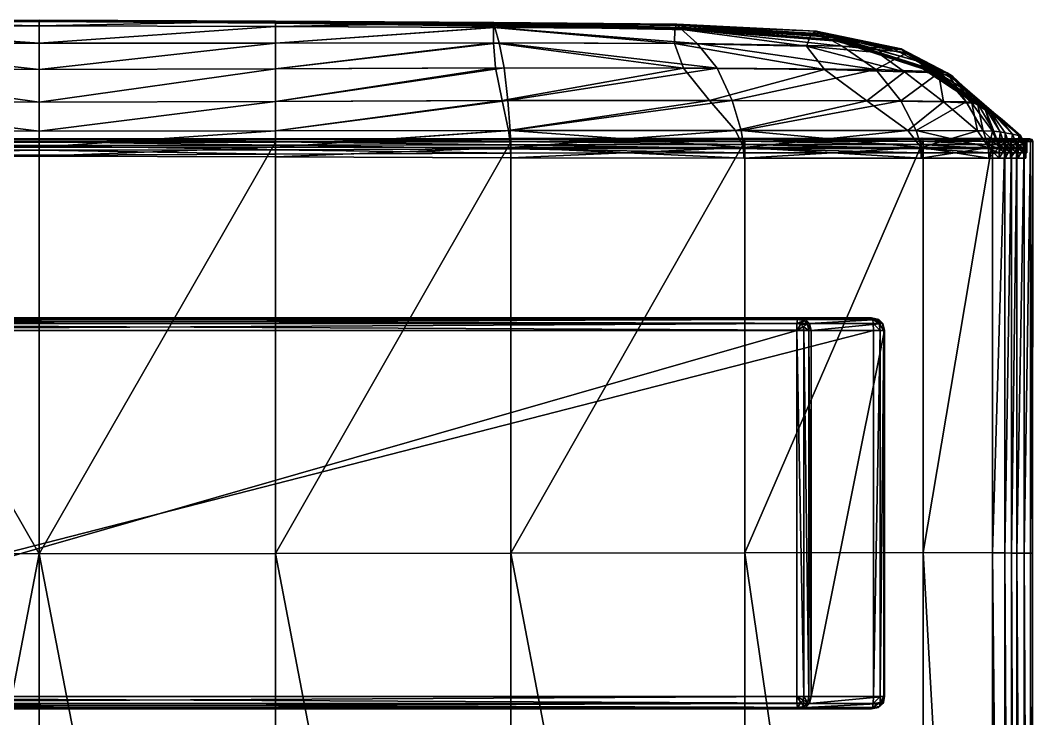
# Model space of a CAD drawing. Header units: centimetres. Extents: x -507 to 507, y -426 to 426.
# Drawn here: x 386.6 to 507.2, y 342.8 to 426 of the extents above; entities that cross this region are included whole.
import ezdxf

# ---------------------------------------------------------------- set-up
doc = ezdxf.new("R2010")
doc.units = ezdxf.units.CM
for name, color, linetype, true_color in [('Object003', 7, 'Continuous', 0xe4d699), ('Object007', 7, 'Continuous', 0x5890e1), ('wood', 7, 'Continuous', 0xb01a1a)]:
    doc.layers.add(name, color=color, linetype=linetype, true_color=true_color)

msp = doc.modelspace()

# ---------------------------------------------------------------- meshes
at = {"layer": 'Object003', "color": 161, "true_color": 0x9a9ae5}
mesh = msp.add_polyface(dxfattribs=at)
corners = [(360.73, 416.34, 184.51), (360.73, 412.83, 188.46), (388.88, 412.8, 188.73), (388.88, 416.26, 184.78), (360.73, 420.23, 175.9), (388.88, 420.14, 176.13), (360.73, 423.3, 160.58), (388.88, 423.27, 160.71), (360.73, 425.28, 142.22), (388.88, 425.34, 142.24), (360.77, 425.77, 70.74), (360.75, 425.85, 102.3), (388.88, 425.97, 102.3), (388.88, 425.93, 70.74), (360.78, 425.7, 26.62), (360.73, 410.89, 189.76), (360.73, 409.74, 189.75), (388.88, 409.81, 190.02), (388.88, 410.91, 190.04), (360.74, 425.91, 124.46), (388.88, 426.01, 124.45), (388.88, 425.87, -89.05), (360.79, 425.68, -89.05), (360.79, 425.68, -33.25), (334.74, 425.29, -33.25), (388.88, 425.87, -33.25), (334.89, 420.35, -371.82), (360.73, 420.23, -371.53), (360.73, 416.34, -379.24), (388.88, 416.26, -379.51), (388.88, 420.14, -371.76), (388.88, 412.8, -383.46), (360.73, 412.83, -383.19), (334.94, 416.45, -379.32), (334.78, 425.17, -344.76), (360.73, 425.28, -343.29), (360.73, 423.3, -358.93), (388.88, 423.27, -359.06), (388.88, 425.34, -343.32), (334.84, 423.31, -359.85), (388.88, 425.93, -272.73), (360.77, 425.77, -272.73), (360.78, 425.7, -233.6), (388.88, 425.97, -304.28), (360.75, 425.85, -304.28), (334.98, 412.87, -383.25), (360.73, 410.89, -384.49), (388.88, 410.91, -384.76), (388.88, 409.81, -384.75), (360.73, 409.74, -384.47), (335, 410.85, -384.55), (360.74, 425.91, -326.44), (388.88, 426.01, -326.44), (360.79, 425.68, -120.98), (360.79, 425.68, -147.9), (388.88, 425.87, -120.98), (335.12, 425.29, -147.9), (335.21, 425.29, -120.98), (360.79, 425.68, -188.72), (388.88, 425.87, -188.72), (388.88, 425.88, -233.6), (334.78, 425.29, -188.72)]
mesh.append_faces([[corners[k] for k in face] for face in [(0, 1, 2), (2, 3, 0), (4, 0, 3), (3, 5, 4), (6, 4, 5), (5, 7, 6), (8, 6, 7), (7, 9, 8), (10, 11, 12), (12, 13, 10), (14, 10, 13), (15, 16, 17), (17, 18, 15), (1, 15, 18), (18, 2, 1), (19, 8, 9), (9, 20, 19), (11, 19, 20), (20, 12, 11), (21, 22, 23), (24, 23, 22), (25, 23, 14), (26, 27, 28), (29, 28, 27), (27, 30, 29), (28, 29, 31), (31, 32, 28), (33, 28, 32), (34, 35, 36), (37, 36, 35), (35, 38, 37), (36, 37, 30), (30, 27, 36), (39, 36, 27), (40, 41, 42), (43, 44, 41), (45, 32, 46), (47, 46, 32), (32, 31, 47), (46, 47, 48), (48, 49, 46), (50, 46, 49), (51, 52, 38), (38, 35, 51), (52, 51, 44), (44, 43, 52), (53, 22, 21), (54, 53, 55), (53, 54, 56), (22, 53, 57), (56, 54, 58), (59, 58, 54), (60, 42, 58), (61, 58, 42)]], dxfattribs={"vtx2": -1, "color": 161})
mesh = msp.add_polyface(dxfattribs=at)
corners = [(388.88, 425.93, 70.74), (388.88, 425.88, 26.62), (360.78, 425.7, 26.62), (417.02, 420.23, 175.9), (388.88, 420.14, 176.13), (388.88, 416.26, 184.78), (417.02, 416.34, 184.51), (388.88, 412.8, 188.73), (417.02, 425.28, 142.22), (388.88, 425.34, 142.24), (388.88, 423.27, 160.71), (417.02, 423.3, 160.58), (416.98, 425.77, 70.74), (416.97, 425.7, 26.62), (388.88, 425.97, 102.3), (417, 425.85, 102.3), (388.88, 410.91, 190.04), (417.02, 410.88, 189.77), (417.02, 412.83, 188.46), (388.88, 409.81, 190.02), (417.02, 409.73, 189.76), (417.01, 425.91, 124.46), (388.88, 426.01, 124.45), (360.79, 425.68, -33.25), (388.88, 425.87, -33.25), (388.88, 425.87, -89.05), (416.97, 425.68, -33.25), (416.97, 425.68, -89.05), (360.78, 425.7, -233.6), (388.88, 425.88, -233.6), (388.88, 425.93, -272.73), (360.77, 425.77, -272.73), (388.88, 425.97, -304.28), (388.88, 412.8, -383.46), (388.88, 416.26, -379.51), (417.02, 416.34, -379.24), (388.88, 420.14, -371.76), (417.02, 420.23, -371.53), (388.88, 423.27, -359.06), (417.02, 423.3, -358.93), (388.88, 425.34, -343.32), (417.02, 425.28, -343.29), (416.98, 425.77, -272.73), (417, 425.85, -304.28), (416.97, 425.7, -233.6), (417.02, 410.89, -384.49), (417.02, 409.74, -384.47), (388.88, 409.81, -384.75), (388.88, 410.91, -384.76), (417.02, 412.83, -383.19), (417.01, 425.91, -326.44), (388.88, 426.01, -326.44), (388.88, 425.87, -120.98), (360.79, 425.68, -120.98), (388.88, 425.87, -147.9), (360.79, 425.68, -147.9), (416.97, 425.68, -120.98), (416.97, 425.68, -147.9), (388.88, 425.87, -188.72), (360.79, 425.68, -188.72), (416.97, 425.68, -188.72)]
mesh.append_faces([[corners[k] for k in face] for face in [(0, 1, 2), (3, 4, 5), (6, 5, 7), (8, 9, 10), (11, 10, 4), (0, 12, 13), (13, 1, 0), (12, 0, 14), (14, 15, 12), (16, 17, 18), (18, 7, 16), (17, 16, 19), (19, 20, 17), (21, 22, 9), (9, 8, 21), (22, 21, 15), (15, 14, 22), (23, 24, 25), (2, 1, 24), (24, 26, 27), (27, 25, 24), (26, 24, 1), (1, 13, 26), (28, 29, 30), (31, 30, 32), (33, 34, 35), (34, 36, 37), (36, 38, 39), (38, 40, 41), (42, 43, 32), (32, 30, 42), (44, 42, 30), (30, 29, 44), (45, 46, 47), (47, 48, 45), (49, 45, 48), (48, 33, 49), (50, 41, 40), (40, 51, 50), (43, 50, 51), (51, 32, 43), (25, 52, 53), (52, 54, 55), (56, 57, 54), (54, 52, 56), (27, 56, 52), (52, 25, 27), (55, 54, 58), (59, 58, 29), (60, 58, 54), (54, 57, 60), (58, 60, 44), (44, 29, 58)]], dxfattribs={"vtx2": -1, "color": 161})
mesh = msp.add_polyface(dxfattribs=at)
corners = [(444.25, 420.35, 175.48), (417.02, 420.23, 175.9), (417.02, 416.34, 184.51), (388.88, 416.26, 184.78), (388.88, 412.8, 188.73), (417.02, 412.83, 188.46), (444.69, 416.45, 183.79), (417.02, 423.3, 160.58), (443.65, 423.31, 161.09), (443.15, 425.16, 143.58), (417.02, 425.28, 142.22), (388.88, 423.27, 160.71), (388.88, 420.14, 176.13), (416.98, 425.77, 70.74), (443.28, 425.46, 71.33), (443.39, 425.33, 26.76), (416.97, 425.7, 26.62), (417, 425.85, 102.3), (443.14, 425.62, 103.4), (444.96, 412.87, 187.73), (417.02, 410.88, 189.77), (445.05, 410.85, 189.04), (417.02, 409.73, 189.76), (443.04, 425.73, 125.92), (417.01, 425.91, 124.46), (416.97, 425.68, -33.25), (443.4, 425.29, -33.25), (443.36, 425.29, -89.05), (416.97, 425.68, -89.05), (417.02, 416.34, -379.24), (417.02, 420.23, -371.53), (443.25, 420.35, -371.9), (444.02, 416.45, -379.42), (417.02, 412.83, -383.19), (444.79, 412.87, -383.37), (388.88, 412.8, -383.46), (388.88, 416.26, -379.51), (417.02, 423.3, -358.93), (417.02, 425.28, -343.29), (442.99, 425.16, -344.77), (442.98, 423.31, -359.9), (388.88, 420.14, -371.76), (388.88, 423.27, -359.06), (416.98, 425.77, -272.73), (416.97, 425.7, -233.6), (443.39, 425.33, -233.74), (443.28, 425.46, -273.32), (417, 425.85, -304.28), (443.14, 425.62, -305.39), (417.02, 410.89, -384.49), (417.02, 409.74, -384.47), (445.05, 410.86, -384.67), (417.01, 425.91, -326.44), (443.04, 425.73, -327.9), (416.97, 425.68, -120.98), (443.36, 425.29, -120.98), (416.97, 425.68, -147.9), (443.38, 425.29, -147.9), (443.41, 425.29, -188.72), (416.97, 425.68, -188.72)]
mesh.append_faces([[corners[k] for k in face] for face in [(0, 1, 2), (3, 2, 1), (4, 5, 2), (6, 2, 5), (7, 8, 9), (9, 10, 7), (11, 7, 10), (12, 1, 7), (8, 7, 1), (1, 0, 8), (13, 14, 15), (15, 16, 13), (14, 13, 17), (17, 18, 14), (19, 5, 20), (21, 20, 22), (23, 24, 10), (10, 9, 23), (24, 23, 18), (18, 17, 24), (25, 26, 27), (27, 28, 25), (26, 25, 16), (16, 15, 26), (29, 30, 31), (31, 32, 29), (33, 29, 32), (32, 34, 33), (29, 33, 35), (30, 29, 36), (37, 38, 39), (39, 40, 37), (30, 37, 40), (40, 31, 30), (37, 30, 41), (38, 37, 42), (43, 44, 45), (45, 46, 43), (47, 43, 46), (46, 48, 47), (49, 33, 34), (50, 49, 51), (52, 47, 48), (48, 53, 52), (38, 52, 53), (53, 39, 38), (54, 28, 27), (27, 55, 54), (56, 54, 55), (55, 57, 56), (58, 59, 56), (56, 57, 58), (59, 58, 45), (45, 44, 59)]], dxfattribs={"vtx2": -1, "color": 161})
mesh = msp.add_polyface(dxfattribs=at)
corners = [(444.69, 416.45, 183.79), (471.41, 416.46, 182.66), (469.65, 420.32, 175.14), (444.25, 420.35, 175.48), (444.96, 412.87, 187.73), (467.24, 423.24, 163.12), (465.27, 425.04, 147.78), (443.15, 425.16, 143.58), (443.65, 423.31, 161.09), (443.28, 425.46, 71.33), (465.95, 425.15, 73.09), (466.46, 424.95, 27.2), (443.39, 425.33, 26.76), (443.14, 425.62, 103.4), (465.3, 425.39, 106.68), (466.5, 424.88, -33.25), (466.38, 424.88, -89.05), (443.36, 425.29, -89.05), (443.4, 425.29, -33.25), (417.02, 416.34, 184.51), (417.02, 412.83, 188.46), (417.02, 410.88, 189.77), (445.05, 410.85, 189.04), (417.02, 409.73, 189.76), (445.05, 409.62, 189.03), (464.85, 425.55, 130.27), (443.04, 425.73, 125.92), (468.72, 416.46, -381.02), (471.8, 412.89, -384.97), (444.79, 412.87, -383.37), (444.02, 416.45, -379.42), (465.62, 420.32, -373.95), (443.25, 420.35, -371.9), (442.98, 423.31, -359.9), (464.55, 423.24, -363.29), (442.99, 425.16, -344.77), (464.6, 425.04, -349.31), (465.95, 425.15, -275.07), (465.3, 425.39, -308.67), (443.14, 425.62, -305.39), (443.28, 425.46, -273.32), (466.47, 424.95, -234.18), (443.39, 425.33, -233.74), (443.41, 425.29, -188.72), (466.56, 424.88, -188.72), (443.38, 425.29, -147.9), (466.45, 424.88, -147.9), (445.05, 409.62, -384.64), (445.05, 410.86, -384.67), (472.83, 410.85, -386.28), (417.02, 410.89, -384.49), (417.02, 409.74, -384.47), (464.85, 425.55, -332.26), (443.04, 425.73, -327.9), (443.36, 425.29, -120.98), (466.37, 424.88, -120.98), (472.83, 410.86, 187.94), (472.83, 409.59, 187.93)]
mesh.append_faces([[corners[k] for k in face] for face in [(0, 1, 2), (2, 3, 0), (1, 0, 4), (5, 6, 7), (7, 8, 5), (2, 5, 8), (8, 3, 2), (9, 10, 11), (11, 12, 9), (10, 9, 13), (13, 14, 10), (15, 16, 17), (17, 18, 15), (11, 15, 18), (18, 12, 11), (19, 0, 3), (20, 4, 0), (21, 22, 4), (23, 24, 22), (25, 14, 13), (13, 26, 25), (6, 25, 26), (26, 7, 6), (27, 28, 29), (29, 30, 27), (31, 27, 30), (30, 32, 31), (33, 34, 31), (31, 32, 33), (34, 33, 35), (35, 36, 34), (37, 38, 39), (39, 40, 37), (41, 37, 40), (40, 42, 41), (43, 44, 41), (41, 42, 43), (44, 43, 45), (45, 46, 44), (47, 48, 49), (48, 29, 28), (29, 48, 50), (48, 47, 51), (52, 53, 39), (39, 38, 52), (53, 52, 36), (36, 35, 53), (54, 55, 46), (46, 45, 54), (55, 54, 17), (17, 16, 55), (4, 22, 56), (22, 24, 57)]], dxfattribs={"vtx2": -1, "color": 161})
mesh = msp.add_polyface(dxfattribs=at)
corners = [(471.41, 416.46, 182.66), (491.5, 416.4, 180.33), (488.52, 420.16, 173.99), (469.65, 420.32, 175.14), (444.96, 412.87, 187.73), (472.48, 412.89, 186.62), (467.24, 423.24, 163.12), (484.54, 422.91, 165.26), (465.27, 425.04, 147.78), (481.89, 424.37, 152.95), (465.95, 425.15, 73.09), (483.27, 423.98, 75.29), (484.13, 423.62, 27.75), (466.46, 424.95, 27.2), (465.3, 425.39, 106.68), (482.18, 424.4, 110.81), (466.5, 424.88, -33.25), (484.2, 423.5, -33.25), (466.38, 424.88, -89.05), (483.99, 423.5, -89.05), (464.85, 425.55, 130.27), (481.41, 424.7, 135.75), (468.72, 416.46, -381.02), (465.62, 420.32, -373.95), (482.43, 420.16, -375.18), (487.47, 416.4, -381.4), (471.8, 412.89, -384.97), (492.34, 412.88, -385.26), (488.74, 422.17, -368.09), (480.29, 422.91, -366.8), (480.82, 424.37, -354.82), (464.55, 423.24, -363.29), (464.6, 425.04, -349.31), (465.95, 425.15, -275.07), (466.47, 424.95, -234.18), (484.16, 423.62, -234.73), (483.27, 423.98, -277.28), (465.3, 425.39, -308.67), (482.18, 424.4, -312.79), (466.56, 424.88, -188.72), (484.3, 423.5, -188.72), (466.45, 424.88, -147.9), (484.11, 423.5, -147.9), (472.83, 410.85, -386.28), (472.83, 409.59, -386.26), (493.95, 410.86, -386.53), (445.05, 409.62, -384.64), (445.05, 410.86, -384.67), (490.64, 422.62, -359.22), (481.41, 424.7, -337.73), (464.85, 425.55, -332.26), (466.37, 424.88, -120.98), (483.98, 423.5, -120.98), (472.83, 410.86, 187.94), (472.83, 409.59, 187.93), (445.05, 410.85, 189.04), (493.96, 409.6, 185.47), (493.96, 410.87, 185.47)]
mesh.append_faces([[corners[k] for k in face] for face in [(0, 1, 2), (2, 3, 0), (4, 5, 0), (1, 0, 5), (6, 3, 2), (2, 7, 6), (8, 6, 7), (7, 9, 8), (10, 11, 12), (12, 13, 10), (11, 10, 14), (14, 15, 11), (16, 13, 12), (12, 17, 16), (18, 16, 17), (17, 19, 18), (20, 8, 9), (9, 21, 20), (14, 20, 21), (21, 15, 14), (22, 23, 24), (24, 25, 22), (26, 22, 25), (25, 27, 26), (28, 29, 30), (31, 29, 24), (24, 23, 31), (29, 31, 32), (32, 30, 29), (33, 34, 35), (35, 36, 33), (37, 33, 36), (36, 38, 37), (39, 40, 35), (35, 34, 39), (40, 39, 41), (41, 42, 40), (43, 26, 27), (44, 43, 45), (43, 44, 46), (26, 43, 47), (48, 30, 49), (49, 50, 37), (37, 38, 49), (50, 49, 30), (30, 32, 50), (51, 52, 42), (42, 41, 51), (52, 51, 18), (18, 19, 52), (53, 5, 4), (54, 53, 55), (53, 54, 56), (5, 53, 57)]], dxfattribs={"vtx2": -1, "color": 161})
mesh = msp.add_polyface(dxfattribs=at)
corners = [(499.29, 416.3, 175.95), (491.5, 416.4, 180.33), (493.34, 412.88, 184.18), (496.18, 419.85, 171.15), (488.52, 420.16, 173.99), (472.48, 412.89, 186.62), (497.05, 419.76, 162.07), (491.54, 422.62, 157.24), (492.32, 422.17, 166.11), (484.54, 422.91, 165.26), (481.89, 424.37, 152.95), (483.27, 423.98, 75.29), (493.53, 421.12, 77.23), (494.37, 420.44, 28.24), (484.13, 423.62, 27.75), (482.18, 424.4, 110.81), (492.44, 421.92, 114.44), (499.23, 417.68, 78.93), (494.41, 420.21, -33.25), (494.16, 420.21, -89.05), (483.99, 423.5, -89.05), (484.2, 423.5, -33.25), (491.68, 422.47, 140.56), (481.41, 424.7, 135.75), (497.68, 419.36, 144.77), (492.34, 412.88, -385.26), (487.47, 416.4, -381.4), (496.6, 416.3, -377.94), (491.93, 419.85, -373.13), (482.43, 420.16, -375.18), (495.99, 419.76, -364.05), (488.74, 422.17, -368.09), (490.64, 422.62, -359.22), (480.29, 422.91, -366.8), (480.82, 424.37, -354.82), (493.53, 421.12, -279.22), (492.44, 421.92, -316.42), (482.18, 424.4, -312.79), (483.27, 423.98, -277.28), (494.4, 420.44, -235.22), (484.16, 423.62, -234.73), (484.3, 423.5, -188.72), (494.52, 420.21, -188.72), (484.11, 423.5, -147.9), (494.29, 420.21, -147.9), (493.95, 410.86, -386.53), (472.83, 410.85, -386.28), (493.94, 409.59, -386.51), (472.83, 409.59, -386.26), (491.68, 422.47, -342.54), (481.41, 424.7, -337.73), (497.68, 419.36, -346.76), (483.98, 423.5, -120.98), (494.15, 420.21, -120.98), (493.96, 409.6, 185.47), (493.96, 410.87, 185.47), (472.83, 410.86, 187.94)]
mesh.append_faces([[corners[k] for k in face] for face in [(0, 1, 2), (3, 4, 1), (5, 2, 1), (6, 7, 8), (9, 8, 7), (7, 10, 9), (8, 9, 4), (4, 3, 8), (11, 12, 13), (13, 14, 11), (12, 11, 15), (15, 16, 12), (17, 12, 16), (18, 19, 20), (20, 21, 18), (13, 18, 21), (21, 14, 13), (22, 16, 15), (15, 23, 22), (7, 22, 23), (23, 10, 7), (22, 7, 6), (16, 22, 24), (25, 26, 27), (28, 27, 26), (26, 29, 28), (27, 28, 30), (31, 32, 30), (30, 28, 31), (33, 31, 28), (28, 29, 33), (34, 32, 31), (35, 36, 37), (37, 38, 35), (39, 35, 38), (38, 40, 39), (41, 42, 39), (39, 40, 41), (42, 41, 43), (43, 44, 42), (25, 45, 46), (45, 47, 48), (49, 50, 37), (37, 36, 49), (51, 49, 36), (30, 32, 49), (50, 49, 32), (52, 53, 44), (44, 43, 52), (53, 52, 20), (20, 19, 53), (54, 55, 56), (55, 2, 5)]], dxfattribs={"vtx2": -1, "color": 161})
mesh = msp.add_polyface(dxfattribs=at)
corners = [(493.34, 412.88, 184.18), (501.33, 412.86, 179.47), (499.29, 416.3, 175.95), (500.64, 416.13, 166.38), (497.05, 419.76, 162.07), (496.18, 419.85, 171.15), (491.5, 416.4, 180.33), (492.32, 422.17, 166.11), (503.56, 414.21, 29.04), (499.93, 416.83, 28.67), (499.23, 417.68, 78.93), (502.87, 414.76, 80.41), (498.32, 418.67, 117.61), (493.53, 421.12, 77.23), (494.37, 420.44, 28.24), (492.44, 421.92, 114.44), (494.41, 420.21, -33.25), (499.95, 416.54, -33.24), (494.16, 420.21, -89.05), (499.73, 416.54, -89.04), (501.4, 415.84, 148.45), (502.01, 415.39, 120.39), (497.68, 419.36, 144.77), (491.68, 422.47, 140.56), (496.6, 416.3, -377.94), (500.65, 412.86, -381.45), (492.34, 412.88, -385.26), (495.99, 419.76, -364.05), (499.97, 416.13, -368.37), (502.43, 412.81, -371.42), (498.32, 418.67, -319.6), (499.23, 417.68, -280.92), (502.87, 414.76, -282.4), (499.96, 416.83, -235.64), (503.58, 414.21, -236.01), (493.53, 421.12, -279.22), (494.4, 420.44, -235.22), (492.44, 421.92, -316.42), (494.52, 420.21, -188.72), (500.05, 416.54, -188.71), (494.29, 420.21, -147.9), (499.85, 416.54, -147.89), (501.99, 410.86, -382.62), (501.98, 409.59, -382.61), (493.94, 409.59, -386.51), (493.95, 410.86, -386.53), (501.4, 415.84, -350.44), (497.68, 419.36, -346.76), (502.01, 415.39, -322.37), (491.68, 422.47, -342.54), (494.15, 420.21, -120.98), (499.72, 416.54, -120.96), (503.54, 414.02, -120.91), (502, 410.87, 180.64), (493.96, 410.87, 185.47), (502, 409.6, 180.64), (493.96, 409.6, 185.47)]
mesh.append_faces([[corners[k] for k in face] for face in [(0, 1, 2), (3, 2, 1), (2, 3, 4), (4, 5, 2), (6, 2, 5), (7, 5, 4), (8, 9, 10), (11, 10, 12), (13, 10, 9), (9, 14, 13), (15, 12, 10), (16, 14, 9), (9, 17, 16), (18, 16, 17), (17, 19, 18), (20, 21, 12), (12, 22, 20), (3, 20, 22), (22, 4, 3), (4, 22, 23), (22, 12, 15), (24, 25, 26), (27, 28, 24), (25, 24, 28), (28, 29, 25), (30, 31, 32), (31, 33, 34), (35, 36, 33), (33, 31, 35), (37, 35, 31), (31, 30, 37), (38, 39, 33), (33, 36, 38), (39, 38, 40), (40, 41, 39), (42, 43, 44), (44, 45, 42), (25, 42, 45), (45, 26, 25), (46, 47, 30), (30, 48, 46), (47, 46, 28), (28, 27, 47), (37, 30, 47), (49, 47, 27), (50, 51, 41), (41, 40, 50), (51, 50, 18), (18, 19, 51), (52, 51, 19), (53, 1, 0), (0, 54, 53), (55, 53, 54), (54, 56, 55)]], dxfattribs={"vtx2": -1, "color": 161})
mesh = msp.add_polyface(dxfattribs=at)
corners = [(501.33, 412.86, 179.47), (502.6, 412.81, 169.43), (500.64, 416.13, 166.38), (502.87, 414.76, 80.41), (504.82, 412.45, 81.45), (505.56, 412.3, 29.3), (503.56, 414.21, 29.04), (499.23, 417.68, 78.93), (498.32, 418.67, 117.61), (502.01, 415.39, 120.39), (503.95, 412.61, 122.32), (505.45, 410.84, 81.79), (504.59, 410.85, 122.96), (501.4, 415.84, 148.45), (503.34, 412.73, 151.01), (503.98, 410.85, 151.87), (503.25, 410.86, 170.45), (502.87, 414.76, -282.4), (503.58, 414.21, -236.01), (505.56, 412.3, -236.27), (504.82, 412.45, -283.43), (502.01, 415.39, -322.37), (503.95, 412.61, -324.3), (498.32, 418.67, -319.6), (499.23, 417.68, -280.92), (501.99, 410.86, -382.62), (500.65, 412.86, -381.45), (502.43, 412.81, -371.42), (505.45, 410.84, -283.78), (504.59, 410.85, -324.95), (503.34, 412.73, -353), (501.4, 415.84, -350.44), (499.97, 416.13, -368.37), (503.97, 410.85, -353.85), (503.24, 410.86, -372.43), (503.73, 414.02, -188.69), (499.96, 416.83, -235.64), (500.05, 416.54, -188.71), (503.61, 414.02, -147.85), (499.85, 416.54, -147.89), (505.76, 412.25, -147.86), (505.79, 412.25, -188.69), (503.67, 414.02, -33.22), (505.77, 412.25, -33.22), (505.74, 412.25, -89), (503.55, 414.02, -88.99), (499.95, 416.54, -33.24), (499.73, 416.54, -89.04), (499.93, 416.83, 28.67), (503.54, 414.02, -120.91), (505.74, 412.25, -120.92), (499.72, 416.54, -120.96)]
mesh.append_faces([[corners[k] for k in face] for face in [(0, 1, 2), (3, 4, 5), (5, 6, 3), (7, 3, 6), (8, 9, 3), (4, 3, 9), (9, 10, 4), (5, 4, 11), (4, 10, 12), (13, 2, 1), (1, 14, 13), (9, 13, 14), (14, 10, 9), (10, 14, 15), (14, 1, 16), (17, 18, 19), (19, 20, 17), (21, 17, 20), (20, 22, 21), (17, 21, 23), (18, 17, 24), (25, 26, 27), (28, 20, 19), (29, 22, 20), (30, 31, 21), (21, 22, 30), (31, 30, 27), (27, 32, 31), (33, 30, 22), (34, 27, 30), (35, 18, 36), (36, 37, 35), (38, 35, 37), (37, 39, 38), (35, 38, 40), (40, 41, 35), (18, 35, 41), (41, 19, 18), (42, 43, 44), (44, 45, 42), (46, 42, 45), (45, 47, 46), (42, 46, 48), (48, 6, 42), (43, 42, 6), (6, 5, 43), (49, 50, 40), (40, 38, 49), (51, 49, 38), (38, 39, 51), (47, 45, 49), (50, 49, 45), (45, 44, 50), (16, 1, 0)]], dxfattribs={"vtx2": -1, "color": 161})
mesh = msp.add_polyface(dxfattribs=at)
corners = [(505.45, 410.84, 81.79), (506.2, 410.84, 29.36), (505.56, 412.3, 29.3), (504.59, 410.85, 122.96), (504.82, 412.45, 81.45), (504.56, 409.59, 122.96), (505.43, 409.59, 81.79), (506.18, 409.59, 29.33), (503.98, 410.85, 151.87), (503.95, 412.61, 122.32), (503.25, 410.86, 170.45), (503.34, 412.73, 151.01), (503.24, 409.59, 170.45), (503.96, 409.59, 151.87), (502.43, 412.81, -371.42), (503.24, 410.86, -372.43), (501.99, 410.86, -382.62), (501.98, 409.59, -382.61), (503.22, 409.59, -372.43), (505.56, 412.3, -236.27), (506.2, 410.84, -236.37), (505.45, 410.84, -283.78), (505.43, 409.59, -283.78), (506.18, 409.59, -236.39), (504.56, 409.59, -324.95), (504.59, 410.85, -324.95), (504.82, 412.45, -283.43), (503.95, 412.61, -324.3), (503.97, 410.85, -353.85), (503.95, 409.59, -353.86), (503.34, 412.73, -353), (506.45, 410.83, -188.75), (505.79, 412.25, -188.69), (506.45, 410.83, -147.97), (505.76, 412.25, -147.86), (506.42, 409.59, -148.14), (506.42, 409.59, -188.84), (506.45, 410.83, -33.31), (506.42, 409.59, -33.43), (506.42, 409.59, -89.35), (506.45, 410.83, -89.14), (505.77, 412.25, -33.22), (505.74, 412.25, -89), (506.45, 410.83, -121.07), (506.42, 409.59, -121.28), (505.74, 412.25, -120.92), (502, 410.87, 180.64), (502, 409.6, 180.64), (501.33, 412.86, 179.47)]
mesh.append_faces([[corners[k] for k in face] for face in [(0, 1, 2), (3, 0, 4), (0, 3, 5), (5, 6, 0), (1, 0, 6), (6, 7, 1), (8, 3, 9), (10, 8, 11), (8, 10, 12), (12, 13, 8), (3, 8, 13), (13, 5, 3), (14, 15, 16), (17, 16, 15), (15, 18, 17), (19, 20, 21), (22, 21, 20), (20, 23, 22), (21, 22, 24), (24, 25, 21), (26, 21, 25), (27, 25, 28), (29, 28, 25), (25, 24, 29), (28, 29, 18), (18, 15, 28), (30, 28, 15), (31, 20, 19), (19, 32, 31), (33, 31, 32), (32, 34, 33), (31, 33, 35), (35, 36, 31), (20, 31, 36), (36, 23, 20), (37, 38, 39), (39, 40, 37), (41, 37, 40), (40, 42, 41), (37, 41, 2), (2, 1, 37), (38, 37, 1), (1, 7, 38), (43, 44, 35), (35, 33, 43), (45, 43, 33), (33, 34, 45), (43, 45, 42), (42, 40, 43), (44, 43, 40), (40, 39, 44), (46, 47, 12), (12, 10, 46), (48, 46, 10)]], dxfattribs={"vtx2": -1, "color": 161})
at = {"layer": 'Object007', "color": 161, "true_color": 0x9a9ae5}
mesh = msp.add_polyface(dxfattribs=at)
corners = [(360.73, 410.6, 189.89), (360.73, 411.12, 189.94), (388.88, 411.09, 190.27), (388.88, 410.55, 190.19), (360.73, 411.55, 189.9), (360.73, 411.84, 189.92), (388.88, 411.84, 190.19), (388.88, 411.55, 190.2), (360.73, 411.9, 190.16), (360.73, 411.78, 190.41), (388.88, 411.76, 190.66), (388.88, 411.9, 190.42), (360.73, 411.51, 190.43), (388.88, 411.48, 190.65), (417.02, 410.6, 189.89), (417.02, 411.12, 189.94), (417.02, 411.55, 189.9), (417.02, 411.9, 190.16), (417.02, 411.84, 189.92), (417.02, 411.78, 190.41), (360.73, 410.6, -384.62), (388.88, 410.55, -384.92), (388.88, 411.09, -385), (360.73, 411.12, -384.67), (388.88, 411.55, -384.93), (360.73, 411.55, -384.62), (388.88, 411.84, -384.91), (360.73, 411.84, -384.64), (360.73, 411.9, -384.89), (388.88, 411.9, -385.15), (388.88, 411.76, -385.39), (360.73, 411.78, -385.14), (388.88, 411.48, -385.38), (360.73, 411.51, -385.16), (417.02, 410.6, -384.62), (417.02, 411.12, -384.67), (417.02, 411.55, -384.62), (417.02, 411.9, -384.89), (417.02, 411.84, -384.64), (417.02, 411.78, -385.14)]
mesh.append_faces([[corners[k] for k in face] for face in [(0, 1, 2), (2, 3, 0), (4, 5, 6), (6, 7, 4), (1, 4, 7), (7, 2, 1), (8, 9, 10), (10, 11, 8), (5, 8, 11), (11, 6, 5), (9, 12, 13), (13, 10, 9), (14, 3, 2), (2, 15, 14), (7, 16, 15), (15, 2, 7), (16, 7, 6), (17, 11, 10), (18, 6, 11), (19, 10, 13), (20, 21, 22), (22, 23, 20), (24, 25, 23), (23, 22, 24), (25, 24, 26), (26, 27, 25), (28, 29, 30), (30, 31, 28), (29, 28, 27), (27, 26, 29), (32, 33, 31), (31, 30, 32), (34, 35, 22), (22, 21, 34), (26, 24, 36), (24, 22, 35), (30, 29, 37), (29, 26, 38), (32, 30, 39)]], dxfattribs={"vtx2": -1, "color": 161})
mesh = msp.add_polyface(dxfattribs=at)
corners = [(360.73, 411.51, 190.43), (360.73, 362.53, 190.38), (388.88, 362.5, 190.57), (502.45, 216.34, 181.17), (502.45, 362.6, 181.16), (494.19, 362.62, 186.15), (494.19, 216.35, 186.15), (503.89, 216.32, 170.81), (472.93, 216.34, 188.68), (472.93, 362.6, 188.68), (445.07, 362.57, 189.76), (445.07, 216.31, 189.77), (502.45, 411.59, 181.16), (503.89, 362.58, 170.81), (503.89, 411.57, 170.81), (472.93, 411.59, 188.68), (494.19, 411.6, 186.14), (417.02, 216.28, 190.39), (417.02, 362.53, 190.38), (388.88, 216.26, 190.59), (417.02, 411.51, 190.43), (445.07, 411.55, 189.78), (360.73, 216.28, -385.12), (360.73, 362.53, -385.1), (388.88, 362.5, -385.3), (388.88, 216.26, -385.31), (360.73, 411.51, -385.16), (502.45, 411.59, -383.15), (502.45, 362.6, -383.15), (494.19, 362.62, -387.22), (472.93, 411.59, -387.04), (472.93, 362.6, -387.04), (445.07, 362.57, -385.4), (494.19, 411.6, -387.22), (417.02, 411.51, -385.16), (417.02, 362.53, -385.1), (445.07, 411.55, -385.41), (360.73, 216.28, 190.39), (502.45, 216.34, -383.15), (494.19, 216.35, -387.22), (503.89, 216.32, -372.79), (472.93, 216.34, -387.04), (445.07, 216.31, -385.4), (417.02, 216.28, -385.12)]
mesh.append_faces([[corners[k] for k in face] for face in [(0, 1, 2), (3, 4, 5), (5, 6, 3), (4, 3, 7), (8, 9, 10), (10, 11, 8), (9, 8, 6), (6, 5, 9), (5, 4, 12), (4, 13, 14), (10, 9, 15), (9, 5, 16), (17, 18, 2), (2, 19, 17), (18, 17, 11), (11, 10, 18), (2, 18, 20), (18, 10, 21), (22, 23, 24), (24, 25, 22), (24, 23, 26), (27, 28, 29), (30, 31, 32), (33, 29, 31), (34, 35, 24), (36, 32, 35), (37, 19, 2), (2, 1, 37), (38, 39, 29), (29, 28, 38), (40, 38, 28), (41, 42, 32), (32, 31, 41), (39, 41, 31), (31, 29, 39), (43, 25, 24), (24, 35, 43), (42, 43, 35), (35, 32, 42)]], dxfattribs={"vtx2": -1, "color": 161})
mesh = msp.add_polyface(dxfattribs=at)
corners = [(360.73, 410.05, 189.79), (360.73, 410.6, 189.89), (388.88, 410.55, 190.19), (388.88, 409.96, 190.04), (388.88, 362.5, 190.57), (388.88, 411.48, 190.65), (360.73, 411.51, 190.43), (472.78, 410.73, 187.91), (493.88, 410.74, 185.39), (493.87, 410.21, 185.38), (472.77, 410.21, 187.9), (445.03, 410.69, 189.09), (445.03, 410.17, 189.07), (417.02, 410.6, 189.89), (417.02, 410.05, 189.79), (501.95, 410.73, 180.6), (503.23, 410.72, 170.45), (503.23, 410.21, 170.45), (501.94, 410.21, 180.59), (502.45, 411.59, 181.16), (494.19, 411.6, 186.14), (494.19, 362.62, 186.15), (472.93, 411.59, 188.68), (445.07, 411.55, 189.78), (445.07, 362.57, 189.76), (472.93, 362.6, 188.68), (417.02, 411.51, 190.43), (417.02, 362.53, 190.38), (388.88, 410.55, -384.92), (360.73, 410.6, -384.62), (360.73, 410.05, -384.52), (388.88, 409.96, -384.77), (360.73, 411.51, -385.16), (388.88, 411.48, -385.38), (388.88, 362.5, -385.3), (472.78, 410.73, -386.27), (472.77, 410.21, -386.26), (493.87, 410.21, -386.46), (493.88, 410.74, -386.47), (445.03, 410.69, -384.73), (445.03, 410.17, -384.7), (417.02, 410.6, -384.62), (417.02, 410.05, -384.52), (501.95, 410.73, -382.58), (501.94, 410.21, -382.57), (503.23, 410.21, -372.43), (494.19, 362.62, -387.22), (494.19, 411.6, -387.22), (502.45, 411.59, -383.15), (445.07, 362.57, -385.4), (445.07, 411.55, -385.41), (472.93, 411.59, -387.04), (472.93, 362.6, -387.04), (417.02, 411.51, -385.16), (417.02, 362.53, -385.1)]
mesh.append_faces([[corners[k] for k in face] for face in [(0, 1, 2), (2, 3, 0), (4, 5, 6), (7, 8, 9), (9, 10, 7), (11, 7, 10), (10, 12, 11), (13, 11, 12), (12, 14, 13), (2, 13, 14), (14, 3, 2), (15, 16, 17), (17, 18, 15), (8, 15, 18), (18, 9, 8), (19, 20, 21), (22, 23, 24), (20, 22, 25), (26, 5, 4), (23, 26, 27), (28, 29, 30), (30, 31, 28), (32, 33, 34), (35, 36, 37), (37, 38, 35), (36, 35, 39), (39, 40, 36), (41, 42, 40), (40, 39, 41), (42, 41, 28), (28, 31, 42), (43, 44, 45), (44, 43, 38), (38, 37, 44), (46, 47, 48), (49, 50, 51), (52, 51, 47), (34, 33, 53), (54, 53, 50)]], dxfattribs={"vtx2": -1, "color": 161})
mesh = msp.add_polyface(dxfattribs=at)
corners = [(472.78, 410.73, 187.91), (445.03, 410.69, 189.09), (445.03, 411.17, 189.11), (417.02, 410.6, 189.89), (417.02, 411.12, 189.94), (472.79, 411.21, 187.92), (445.04, 411.57, 189.1), (472.79, 411.6, 187.92), (445.04, 411.84, 189.17), (417.02, 411.55, 189.9), (388.88, 411.84, 190.19), (417.02, 411.84, 189.92), (388.88, 411.76, 190.66), (417.02, 411.78, 190.41), (417.02, 411.9, 190.16), (445.05, 411.92, 189.44), (445.07, 411.82, 189.7), (388.88, 411.9, 190.42), (417.02, 411.51, 190.43), (445.07, 411.55, 189.78), (388.88, 411.48, 190.65), (445.03, 411.17, -384.74), (445.03, 410.69, -384.73), (472.78, 410.73, -386.27), (417.02, 411.12, -384.67), (417.02, 410.6, -384.62), (445.04, 411.84, -384.8), (445.04, 411.57, -384.73), (472.79, 411.6, -386.28), (472.79, 411.21, -386.27), (417.02, 411.55, -384.62), (417.02, 411.84, -384.64), (388.88, 411.84, -384.91), (388.88, 411.55, -384.93), (417.02, 411.9, -384.89), (417.02, 411.78, -385.14), (388.88, 411.76, -385.39), (388.88, 411.9, -385.15), (445.05, 411.92, -385.07), (445.07, 411.82, -385.34), (417.02, 411.51, -385.16), (388.88, 411.48, -385.38), (445.07, 411.55, -385.41)]
mesh.append_faces([[corners[k] for k in face] for face in [(0, 1, 2), (1, 3, 4), (4, 2, 1), (5, 2, 6), (7, 6, 8), (9, 6, 2), (2, 4, 9), (10, 11, 9), (6, 9, 11), (11, 8, 6), (12, 13, 14), (15, 14, 13), (13, 16, 15), (14, 15, 8), (8, 11, 14), (17, 14, 11), (18, 19, 16), (16, 13, 18), (20, 18, 13), (21, 22, 23), (24, 25, 22), (22, 21, 24), (26, 27, 28), (27, 21, 29), (30, 24, 21), (21, 27, 30), (31, 30, 27), (27, 26, 31), (30, 31, 32), (24, 30, 33), (34, 35, 36), (31, 34, 37), (34, 31, 26), (26, 38, 34), (35, 34, 38), (38, 39, 35), (35, 40, 41), (40, 35, 39), (39, 42, 40)]], dxfattribs={"vtx2": -1, "color": 161})
mesh = msp.add_polyface(dxfattribs=at)
corners = [(472.86, 411.95, 188.3), (445.05, 411.92, 189.44), (445.07, 411.82, 189.7), (472.91, 411.85, 188.59), (494.04, 411.96, 185.78), (494.15, 411.87, 186.05), (493.93, 411.88, 185.5), (472.8, 411.86, 188.02), (445.04, 411.84, 189.17), (445.03, 411.17, 189.11), (472.79, 411.21, 187.92), (472.78, 410.73, 187.91), (493.88, 410.74, 185.39), (493.89, 411.23, 185.4), (472.93, 411.59, 188.68), (445.07, 411.55, 189.78), (472.79, 411.6, 187.92), (493.89, 411.62, 185.41), (445.04, 411.57, 189.1), (472.86, 411.95, -386.66), (472.91, 411.85, -386.94), (445.07, 411.82, -385.34), (445.05, 411.92, -385.07), (472.8, 411.86, -386.37), (445.04, 411.84, -384.8), (493.93, 411.88, -386.58), (494.04, 411.96, -386.85), (472.79, 411.21, -386.27), (472.78, 410.73, -386.27), (493.88, 410.74, -386.47), (493.89, 411.23, -386.48), (445.03, 411.17, -384.74), (472.93, 411.59, -387.04), (445.07, 411.55, -385.41), (494.15, 411.87, -387.13), (472.79, 411.6, -386.28), (493.89, 411.62, -386.49), (445.04, 411.57, -384.73)]
mesh.append_faces([[corners[k] for k in face] for face in [(0, 1, 2), (2, 3, 0), (4, 0, 3), (3, 5, 4), (0, 4, 6), (6, 7, 0), (1, 0, 7), (7, 8, 1), (9, 10, 11), (12, 11, 10), (10, 13, 12), (5, 3, 14), (15, 14, 3), (3, 2, 15), (16, 17, 13), (13, 10, 16), (18, 16, 10), (8, 7, 16), (17, 16, 7), (7, 6, 17), (19, 20, 21), (21, 22, 19), (23, 19, 22), (22, 24, 23), (19, 23, 25), (25, 26, 19), (20, 19, 26), (27, 28, 29), (29, 30, 27), (28, 27, 31), (20, 32, 33), (33, 21, 20), (32, 20, 34), (35, 27, 30), (30, 36, 35), (23, 35, 36), (36, 25, 23), (35, 23, 24), (27, 35, 37)]], dxfattribs={"vtx2": -1, "color": 161})
mesh = msp.add_polyface(dxfattribs=at)
corners = [(502.2, 411.95, 180.89), (494.04, 411.96, 185.78), (494.15, 411.87, 186.05), (502.39, 411.85, 181.09), (503.56, 411.92, 170.63), (503.32, 411.83, 170.5), (502.02, 411.86, 180.68), (493.93, 411.88, 185.5), (501.95, 410.73, 180.6), (493.88, 410.74, 185.39), (493.89, 411.23, 185.4), (501.95, 411.21, 180.6), (503.23, 410.72, 170.45), (503.23, 411.18, 170.45), (494.19, 411.6, 186.14), (502.45, 411.59, 181.16), (472.93, 411.59, 188.68), (501.95, 411.6, 180.61), (493.89, 411.62, 185.41), (503.24, 411.57, 170.45), (502.2, 411.95, -382.87), (502.39, 411.85, -383.08), (494.15, 411.87, -387.13), (494.04, 411.96, -386.85), (502.02, 411.86, -382.66), (493.93, 411.88, -386.58), (503.32, 411.83, -372.48), (503.56, 411.92, -372.61), (472.91, 411.85, -386.94), (501.95, 411.21, -382.59), (501.95, 410.73, -382.58), (503.23, 410.72, -372.43), (503.23, 411.18, -372.44), (493.89, 411.23, -386.48), (493.88, 410.74, -386.47), (502.45, 411.59, -383.15), (494.19, 411.6, -387.22), (472.93, 411.59, -387.04), (501.95, 411.6, -382.59), (503.24, 411.57, -372.44), (493.89, 411.62, -386.49)]
mesh.append_faces([[corners[k] for k in face] for face in [(0, 1, 2), (2, 3, 0), (4, 0, 3), (5, 6, 0), (1, 0, 6), (6, 7, 1), (8, 9, 10), (10, 11, 8), (12, 8, 11), (11, 13, 12), (14, 15, 3), (3, 2, 14), (16, 14, 2), (13, 11, 17), (18, 17, 11), (11, 10, 18), (17, 18, 7), (7, 6, 17), (19, 17, 6), (20, 21, 22), (22, 23, 20), (24, 20, 23), (23, 25, 24), (20, 24, 26), (21, 20, 27), (23, 22, 28), (29, 30, 31), (31, 32, 29), (30, 29, 33), (33, 34, 30), (21, 35, 36), (36, 22, 21), (22, 36, 37), (38, 29, 32), (24, 38, 39), (38, 24, 25), (25, 40, 38), (29, 38, 40), (40, 33, 29)]], dxfattribs={"vtx2": -1, "color": 161})
mesh = msp.add_polyface(dxfattribs=at)
corners = [(502.39, 411.85, 181.09), (503.81, 411.83, 170.76), (503.56, 411.92, 170.63), (502.2, 411.95, 180.89), (503.32, 411.83, 170.5), (504.34, 411.91, 152.01), (504.08, 411.82, 151.91), (503.99, 410.71, 151.88), (503.23, 410.72, 170.45), (503.23, 411.18, 170.45), (503.99, 411.17, 151.88), (504.61, 410.71, 122.97), (502.45, 411.59, 181.16), (503.89, 411.57, 170.81), (504.61, 411.82, 152.1), (501.95, 411.6, 180.61), (503.24, 411.57, 170.45), (502.02, 411.86, 180.68), (504.61, 411.17, 122.97), (503.99, 411.56, 151.88), (504.61, 411.56, 122.97), (503.32, 411.83, -372.48), (503.56, 411.92, -372.61), (502.2, 411.95, -382.87), (503.81, 411.83, -372.75), (502.39, 411.85, -383.08), (504.34, 411.91, -353.99), (504.61, 411.82, -354.09), (504.08, 411.82, -353.9), (503.99, 411.17, -353.87), (503.99, 410.71, -353.87), (504.61, 410.71, -324.96), (503.23, 411.18, -372.44), (503.23, 410.72, -372.43), (502.45, 411.59, -383.15), (503.89, 411.57, -372.79), (503.24, 411.57, -372.44), (501.95, 411.6, -382.59), (502.02, 411.86, -382.66), (503.99, 411.56, -353.87), (504.61, 411.17, -324.96), (504.61, 411.56, -324.96)]
mesh.append_faces([[corners[k] for k in face] for face in [(0, 1, 2), (3, 2, 4), (5, 2, 1), (2, 5, 6), (6, 4, 2), (7, 8, 9), (9, 10, 7), (11, 7, 10), (12, 13, 1), (1, 0, 12), (14, 1, 13), (15, 16, 9), (17, 4, 16), (18, 10, 19), (16, 19, 10), (10, 9, 16), (19, 16, 4), (4, 6, 19), (20, 19, 6), (21, 22, 23), (22, 24, 25), (26, 27, 24), (24, 22, 26), (28, 26, 22), (22, 21, 28), (29, 30, 31), (30, 29, 32), (32, 33, 30), (34, 25, 24), (24, 35, 34), (35, 24, 27), (32, 36, 37), (36, 21, 38), (39, 29, 40), (28, 39, 41), (39, 28, 21), (21, 36, 39), (29, 39, 36), (36, 32, 29)]], dxfattribs={"vtx2": -1, "color": 161})
mesh = msp.add_polyface(dxfattribs=at)
corners = [(505.5, 410.71, 81.8), (506.26, 410.71, 29.38), (506.26, 410.21, 29.38), (505.5, 410.21, 81.8), (504.61, 410.71, 122.97), (504.61, 410.21, 122.97), (503.99, 410.71, 151.88), (503.99, 410.21, 151.88), (503.23, 410.72, 170.45), (503.23, 410.21, 170.45), (503.89, 411.57, 170.81), (502.45, 411.59, 181.16), (502.45, 362.6, 181.16), (504.7, 411.56, 152.13), (503.89, 362.58, 170.81), (505.32, 411.56, 123.16), (504.7, 362.57, 152.13), (506.21, 411.56, 81.9), (505.32, 362.57, 123.09), (506.97, 411.56, 29.41), (506.21, 362.57, 81.61), (505.5, 410.71, -283.78), (505.5, 410.21, -283.78), (506.26, 410.21, -231.36), (506.26, 410.71, -231.36), (504.61, 410.71, -324.96), (504.61, 410.21, -324.96), (503.23, 410.21, -372.43), (503.23, 410.72, -372.43), (501.95, 410.73, -382.58), (503.99, 410.71, -353.87), (503.99, 410.21, -353.87), (502.45, 362.6, -383.15), (502.45, 411.59, -383.15), (503.89, 411.57, -372.79), (503.89, 362.58, -372.79), (504.7, 411.56, -354.12), (504.7, 362.57, -354.12), (505.32, 411.56, -325.15), (505.32, 362.57, -325.08), (506.21, 411.56, -283.88), (506.21, 362.57, -283.6), (506.97, 411.56, -231.39), (507.22, 411.56, -168.73), (507.22, 411.56, -100.99), (507.18, 362.57, -100.99), (507.2, 362.57, -168.45), (506.51, 410.71, -168.73), (506.51, 410.21, -168.73), (506.51, 410.71, -100.99), (506.51, 410.21, -100.99), (507.22, 411.56, -33.25), (507.2, 362.57, -33.54), (506.51, 410.21, -33.25), (506.51, 410.71, -33.25)]
mesh.append_faces([[corners[k] for k in face] for face in [(0, 1, 2), (2, 3, 0), (4, 0, 3), (3, 5, 4), (6, 4, 5), (5, 7, 6), (8, 6, 7), (7, 9, 8), (10, 11, 12), (13, 10, 14), (15, 13, 16), (17, 15, 18), (19, 17, 20), (21, 22, 23), (23, 24, 21), (22, 21, 25), (25, 26, 22), (27, 28, 29), (30, 31, 26), (26, 25, 30), (31, 30, 28), (28, 27, 31), (32, 33, 34), (35, 34, 36), (37, 36, 38), (39, 38, 40), (41, 40, 42), (43, 44, 45), (42, 43, 46), (47, 24, 23), (23, 48, 47), (49, 47, 48), (48, 50, 49), (45, 44, 51), (52, 51, 19), (53, 54, 49), (49, 50, 53), (54, 53, 2), (2, 1, 54)]], dxfattribs={"vtx2": -1, "color": 161})
mesh = msp.add_polyface(dxfattribs=at)
corners = [(503.89, 216.32, 170.81), (503.89, 362.58, 170.81), (502.45, 362.6, 181.16), (504.7, 216.32, 152.13), (504.7, 362.57, 152.13), (505.32, 216.32, 122.88), (505.32, 362.57, 123.09), (506.21, 216.32, 80.75), (506.21, 362.57, 81.61), (506.94, 216.31, 27.68), (506.96, 362.57, 28.97), (504.7, 411.56, 152.13), (505.32, 411.56, 123.16), (506.21, 411.56, 81.9), (506.97, 411.56, 29.41), (503.89, 411.57, -372.79), (503.89, 362.58, -372.79), (502.45, 362.6, -383.15), (504.7, 411.56, -354.12), (504.7, 362.57, -354.12), (505.32, 411.56, -325.15), (505.32, 362.57, -325.08), (506.21, 411.56, -283.88), (506.21, 362.57, -283.6), (506.97, 411.56, -231.39), (506.96, 362.57, -230.96), (503.89, 216.32, -372.79), (504.7, 216.32, -354.12), (505.32, 216.32, -324.86), (506.21, 216.32, -282.74), (506.94, 216.31, -229.67), (507.11, 216.31, -167.59), (507.2, 362.57, -168.45), (507.05, 216.31, -100.99), (507.18, 362.57, -100.99), (507.22, 411.56, -168.73), (507.2, 362.57, -33.54), (507.11, 216.31, -34.4), (507.22, 411.56, -33.25)]
mesh.append_faces([[corners[k] for k in face] for face in [(0, 1, 2), (3, 4, 1), (1, 0, 3), (4, 3, 5), (5, 6, 4), (7, 8, 6), (6, 5, 7), (8, 7, 9), (9, 10, 8), (1, 4, 11), (4, 6, 12), (6, 8, 13), (8, 10, 14), (15, 16, 17), (18, 19, 16), (20, 21, 19), (22, 23, 21), (24, 25, 23), (17, 16, 26), (27, 26, 16), (16, 19, 27), (28, 27, 19), (19, 21, 28), (29, 28, 21), (21, 23, 29), (30, 29, 23), (23, 25, 30), (31, 30, 25), (25, 32, 31), (33, 31, 32), (32, 34, 33), (34, 32, 35), (32, 25, 24), (36, 37, 33), (33, 34, 36), (37, 36, 10), (10, 9, 37), (38, 36, 34), (14, 10, 36)]], dxfattribs={"vtx2": -1, "color": 161})
mesh = msp.add_polyface(dxfattribs=at)
corners = [(503.81, 411.83, 170.76), (504.61, 411.82, 152.1), (504.34, 411.91, 152.01), (504.97, 411.91, 123.07), (505.23, 411.82, 123.14), (504.7, 411.82, 123), (504.08, 411.82, 151.91), (505.5, 410.71, 81.8), (504.61, 410.71, 122.97), (504.61, 411.17, 122.97), (505.5, 411.17, 81.8), (505.85, 411.91, 81.85), (505.59, 411.82, 81.81), (503.99, 411.17, 151.88), (504.7, 411.56, 152.13), (505.32, 411.56, 123.16), (503.89, 411.57, 170.81), (504.61, 411.56, 122.97), (505.5, 411.56, 81.8), (503.99, 411.56, 151.88), (504.34, 411.91, -353.99), (504.08, 411.82, -353.9), (504.7, 411.82, -324.98), (504.97, 411.91, -325.05), (504.61, 411.82, -354.09), (505.23, 411.82, -325.12), (505.5, 410.71, -283.78), (505.5, 411.17, -283.78), (504.61, 411.17, -324.96), (504.61, 410.71, -324.96), (505.85, 411.91, -283.83), (505.59, 411.82, -283.79), (503.99, 411.17, -353.87), (504.7, 411.56, -354.12), (503.89, 411.57, -372.79), (505.32, 411.56, -325.15), (505.5, 411.56, -283.78), (504.61, 411.56, -324.96), (503.99, 411.56, -353.87)]
mesh.append_faces([[corners[k] for k in face] for face in [(0, 1, 2), (3, 2, 1), (1, 4, 3), (2, 3, 5), (5, 6, 2), (7, 8, 9), (9, 10, 7), (11, 3, 4), (3, 11, 12), (12, 5, 3), (13, 9, 8), (14, 15, 4), (4, 1, 14), (16, 14, 1), (17, 18, 10), (10, 9, 17), (18, 17, 5), (5, 12, 18), (19, 17, 9), (6, 5, 17), (20, 21, 22), (22, 23, 20), (24, 20, 23), (23, 25, 24), (26, 27, 28), (28, 29, 26), (25, 23, 30), (31, 30, 23), (23, 22, 31), (29, 28, 32), (24, 33, 34), (33, 24, 25), (25, 35, 33), (36, 31, 22), (22, 37, 36), (27, 36, 37), (37, 28, 27), (28, 37, 38), (37, 22, 21)]], dxfattribs={"vtx2": -1, "color": 161})
mesh = msp.add_polyface(dxfattribs=at)
corners = [(506.26, 410.71, 29.38), (505.5, 410.71, 81.8), (505.5, 411.17, 81.8), (506.26, 411.17, 29.38), (505.23, 411.82, 123.14), (506.12, 411.82, 81.89), (505.85, 411.91, 81.85), (506.62, 411.91, 29.39), (506.35, 411.82, 29.38), (505.59, 411.82, 81.81), (506.88, 411.82, 29.4), (506.21, 411.56, 81.9), (505.32, 411.56, 123.16), (505.5, 411.56, 81.8), (506.26, 411.56, 29.38), (505.5, 411.17, -283.78), (505.5, 410.71, -283.78), (506.26, 410.71, -231.36), (506.26, 411.17, -231.36), (505.85, 411.91, -283.83), (506.12, 411.82, -283.87), (505.23, 411.82, -325.12), (505.59, 411.82, -283.79), (506.35, 411.82, -231.37), (506.62, 411.91, -231.38), (506.21, 411.56, -283.88), (505.32, 411.56, -325.15), (506.88, 411.82, -231.39), (505.5, 411.56, -283.78), (506.26, 411.56, -231.36), (506.51, 411.56, -168.73), (506.51, 411.17, -168.73), (506.6, 411.82, -168.73), (506.51, 410.71, -168.73), (506.51, 410.71, -100.99), (506.51, 411.17, -100.99), (506.51, 411.56, -33.25), (506.51, 411.17, -33.25), (506.6, 411.82, -33.25), (506.51, 410.71, -33.25)]
mesh.append_faces([[corners[k] for k in face] for face in [(0, 1, 2), (2, 3, 0), (4, 5, 6), (7, 6, 5), (6, 7, 8), (8, 9, 6), (10, 5, 11), (12, 11, 5), (5, 4, 12), (13, 14, 3), (3, 2, 13), (14, 13, 9), (9, 8, 14), (15, 16, 17), (17, 18, 15), (19, 20, 21), (19, 22, 23), (23, 24, 19), (20, 19, 24), (20, 25, 26), (26, 21, 20), (25, 20, 27), (28, 15, 18), (18, 29, 28), (22, 28, 29), (29, 23, 22), (30, 29, 18), (18, 31, 30), (29, 30, 32), (32, 23, 29), (33, 34, 35), (17, 33, 31), (31, 18, 17), (36, 37, 3), (3, 14, 36), (38, 36, 14), (14, 8, 38), (37, 39, 0), (0, 3, 37)]], dxfattribs={"vtx2": -1, "color": 161})
mesh = msp.add_polyface(dxfattribs=at)
corners = [(506.12, 411.82, 81.89), (506.88, 411.82, 29.4), (506.62, 411.91, 29.39), (506.21, 411.56, 81.9), (506.97, 411.56, 29.41), (506.62, 411.91, -231.38), (506.88, 411.82, -231.39), (506.12, 411.82, -283.87), (506.97, 411.56, -231.39), (506.21, 411.56, -283.88), (507.22, 411.56, -168.73), (507.14, 411.82, -168.73), (507.22, 411.56, -100.99), (507.14, 411.82, -100.99), (506.87, 411.91, -168.73), (506.35, 411.82, -231.37), (506.6, 411.82, -168.73), (506.87, 411.91, -100.99), (506.6, 411.82, -100.99), (506.51, 411.56, -100.99), (506.51, 411.56, -168.73), (506.51, 411.17, -168.73), (506.51, 411.17, -100.99), (506.51, 410.71, -168.73), (507.14, 411.82, -33.25), (507.22, 411.56, -33.25), (506.87, 411.91, -33.25), (506.6, 411.82, -33.25), (506.35, 411.82, 29.38), (506.51, 411.56, -33.25), (506.51, 411.17, -33.25), (506.51, 410.71, -33.25), (506.51, 410.71, -100.99)]
mesh.append_faces([[corners[k] for k in face] for face in [(0, 1, 2), (3, 4, 1), (5, 6, 7), (6, 8, 9), (10, 8, 6), (6, 11, 10), (12, 10, 11), (11, 13, 12), (14, 5, 15), (15, 16, 14), (17, 14, 16), (16, 18, 17), (14, 17, 13), (13, 11, 14), (5, 14, 11), (11, 6, 5), (19, 20, 21), (21, 22, 19), (20, 19, 18), (18, 16, 20), (22, 21, 23), (24, 25, 12), (12, 13, 24), (25, 24, 1), (1, 4, 25), (26, 24, 13), (13, 17, 26), (27, 26, 17), (17, 18, 27), (26, 27, 28), (28, 2, 26), (24, 26, 2), (2, 1, 24), (29, 27, 18), (18, 19, 29), (30, 29, 19), (19, 22, 30), (31, 30, 22), (22, 32, 31)]], dxfattribs={"vtx2": -1, "color": 161})
at = {"layer": 'wood', "color": 161, "true_color": 0x9a9ae5}
mesh = msp.add_polyface(dxfattribs=at)
corners = [(327.42, 345.51, -449.14), (327.42, 389.06, -449.14), (479.11, 389.06, -449.14), (488.26, 389.06, -383.85), (318.28, 389.06, -383.85), (318.28, 345.51, -383.85), (488.03, 344.01, -385.35), (318.5, 344.01, -385.35), (327.23, 344.01, -447.64), (479.31, 390.56, -447.64), (327.23, 390.56, -447.64), (318.5, 390.56, -385.35), (326.86, 344.17, -448.39), (327.33, 344.17, -448.48), (325.71, 389.06, -447.66), (325.98, 389.53, -448.39), (326, 389.06, -448.48), (326.57, 389.06, -448.98), (326.57, 345.51, -448.98), (327.4, 389.9, -448.98), (479.13, 389.9, -448.98), (327.4, 344.67, -448.98), (479.11, 345.51, -449.14), (318.3, 344.67, -384.01), (488.23, 344.67, -384.01), (318.31, 389.9, -384.01), (326.39, 344.17, -447.65), (326.54, 344.17, -448.11), (326.13, 344.67, -448.39), (325.88, 344.67, -447.66), (326, 345.51, -448.48), (325.71, 345.51, -447.66), (326.64, 344.67, -448.83), (325.88, 389.9, -447.65), (325.94, 389.81, -448.11), (326.49, 390.25, -448.39), (326.38, 390.4, -447.65), (327.33, 390.4, -448.48), (326.55, 389.81, -448.83), (479.19, 390.4, -448.48), (479.13, 344.67, -448.98), (479.19, 344.17, -448.48), (318.38, 344.17, -384.51), (488.15, 344.17, -384.51), (318.38, 390.4, -384.51), (488.23, 389.9, -384.01), (488.16, 390.4, -384.51)]
mesh.append_faces([[corners[k] for k in face] for face in [(8, 12, 13), (14, 15, 16), (8, 26, 27), (8, 27, 12), (14, 33, 34), (14, 34, 15)]], dxfattribs={"color": 161})
mesh.append_faces([[corners[k] for k in face] for face in [(0, 1, 2), (3, 4, 5), (6, 7, 8), (9, 10, 11), (17, 1, 0), (0, 18, 17), (1, 19, 20), (21, 0, 22), (5, 23, 24), (25, 4, 3), (28, 27, 26), (26, 29, 28), (30, 28, 29), (29, 31, 30), (32, 12, 27), (27, 28, 32), (18, 32, 28), (28, 30, 18), (21, 13, 12), (12, 32, 21), (0, 21, 32), (32, 18, 0), (35, 34, 33), (33, 36, 35), (37, 35, 36), (36, 10, 37), (38, 15, 34), (34, 35, 38), (19, 38, 35), (35, 37, 19), (17, 16, 15), (15, 38, 17), (1, 17, 38), (38, 19, 1), (16, 17, 18), (18, 30, 16), (14, 16, 30), (19, 37, 39), (37, 10, 9), (13, 21, 40), (8, 13, 41), (23, 42, 43), (42, 7, 6), (44, 25, 45), (11, 44, 46)]], dxfattribs={"vtx2": -1, "color": 161})
mesh = msp.add_polyface(dxfattribs=at)
corners = [(479.11, 389.06, -449.14), (479.11, 345.51, -449.14), (327.42, 345.51, -449.14), (318.28, 345.51, -383.85), (488.26, 345.51, -383.85), (488.26, 389.06, -383.85), (327.23, 344.01, -447.64), (479.31, 344.01, -447.64), (488.03, 344.01, -385.35), (318.5, 390.56, -385.35), (488.03, 390.56, -385.35), (479.31, 390.56, -447.64), (479.6, 344.77, -448.98), (479.13, 344.67, -448.98), (479.88, 389.53, -448.98), (479.97, 389.06, -448.98), (479.13, 389.9, -448.98), (327.42, 389.06, -449.14), (479.97, 345.51, -448.98), (327.4, 344.67, -448.98), (488.23, 344.67, -384.01), (488.23, 389.9, -384.01), (318.31, 389.9, -384.01), (479.88, 345.04, -448.98), (480.39, 344.77, -448.48), (480.54, 345.51, -448.48), (480.65, 344.67, -447.65), (480.82, 345.51, -447.66), (479.94, 344.32, -448.48), (480.15, 344.17, -447.65), (479.19, 344.17, -448.48), (479.6, 389.81, -448.98), (479.94, 390.25, -448.48), (479.19, 390.4, -448.48), (480.15, 390.4, -447.65), (480.39, 389.81, -448.48), (480.65, 389.9, -447.66), (480.54, 389.06, -448.48), (480.82, 389.06, -447.66), (327.4, 389.9, -448.98), (327.33, 390.4, -448.48), (327.33, 344.17, -448.48), (488.15, 344.17, -384.51), (318.3, 344.67, -384.01), (318.38, 344.17, -384.51), (488.16, 390.4, -384.51), (318.38, 390.4, -384.51)]
mesh.append_faces([[corners[k] for k in face] for face in [(1, 12, 13), (0, 14, 15), (1, 18, 23), (1, 23, 12), (0, 16, 31), (0, 31, 14)]], dxfattribs={"color": 161})
mesh.append_faces([[corners[k] for k in face] for face in [(0, 1, 2), (3, 4, 5), (6, 7, 8), (9, 10, 11), (16, 0, 17), (18, 1, 0), (0, 15, 18), (1, 13, 19), (20, 4, 3), (5, 21, 22), (24, 23, 18), (18, 25, 24), (26, 24, 25), (25, 27, 26), (28, 12, 23), (23, 24, 28), (29, 28, 24), (24, 26, 29), (30, 13, 12), (12, 28, 30), (7, 30, 28), (28, 29, 7), (32, 31, 16), (16, 33, 32), (34, 32, 33), (33, 11, 34), (35, 14, 31), (31, 32, 35), (36, 35, 32), (32, 34, 36), (37, 15, 14), (14, 35, 37), (38, 37, 35), (35, 36, 38), (33, 16, 39), (11, 33, 40), (25, 18, 15), (15, 37, 25), (27, 25, 37), (13, 30, 41), (30, 7, 6), (42, 20, 43), (8, 42, 44), (21, 45, 46), (45, 10, 9)]], dxfattribs={"vtx2": -1, "color": 161})
mesh = msp.add_polyface(dxfattribs=at)
corners = [(480.82, 345.51, -447.66), (480.82, 389.06, -447.66), (489.55, 389.06, -385.33), (489.55, 345.51, -385.33), (489.45, 344.77, -384.88), (489.38, 344.67, -385.34), (488.03, 390.56, -385.35), (488.85, 390.4, -384.88), (488.88, 390.4, -385.34), (489.07, 389.06, -384.01), (488.26, 389.06, -383.85), (488.26, 345.51, -383.85), (489.07, 345.51, -384.01), (488.87, 344.17, -385.34), (488.03, 344.01, -385.35), (479.31, 344.01, -447.64), (480.15, 344.17, -447.65), (489.38, 389.9, -385.33), (480.65, 389.9, -447.66), (489.5, 345.51, -384.51), (489.48, 345.04, -384.6), (489.04, 344.77, -384.16), (488.23, 344.67, -384.01), (488.98, 344.32, -384.6), (488.15, 344.17, -384.51), (488.16, 390.4, -384.51), (488.61, 390.4, -384.6), (488.95, 389.9, -384.16), (488.23, 389.9, -384.01), (489.34, 389.9, -384.6), (489.5, 389.06, -384.51), (480.54, 389.06, -448.48), (480.65, 344.67, -447.65), (480.15, 390.4, -447.65), (479.31, 390.56, -447.64)]
mesh.append_faces([[corners[k] for k in face] for face in [(3, 4, 5), (6, 7, 8), (3, 19, 20), (3, 20, 4), (6, 25, 26), (6, 26, 7)]], dxfattribs={"color": 161})
mesh.append_faces([[corners[k] for k in face] for face in [(0, 1, 2), (2, 3, 0), (9, 10, 11), (11, 12, 9), (13, 14, 15), (15, 16, 13), (17, 2, 1), (1, 18, 17), (21, 20, 19), (19, 12, 21), (22, 21, 12), (12, 11, 22), (23, 4, 20), (20, 21, 23), (24, 23, 21), (21, 22, 24), (13, 5, 4), (4, 23, 13), (14, 13, 23), (23, 24, 14), (27, 26, 25), (25, 28, 27), (9, 27, 28), (28, 10, 9), (29, 7, 26), (26, 27, 29), (30, 29, 27), (27, 9, 30), (17, 8, 7), (7, 29, 17), (2, 17, 29), (29, 30, 2), (31, 1, 0), (30, 9, 12), (12, 19, 30), (2, 30, 19), (19, 3, 2), (5, 13, 16), (16, 32, 5), (3, 5, 32), (32, 0, 3), (8, 17, 18), (18, 33, 8), (6, 8, 33), (33, 34, 6)]], dxfattribs={"vtx2": -1, "color": 161})

doc.saveas('drawing.dxf')
